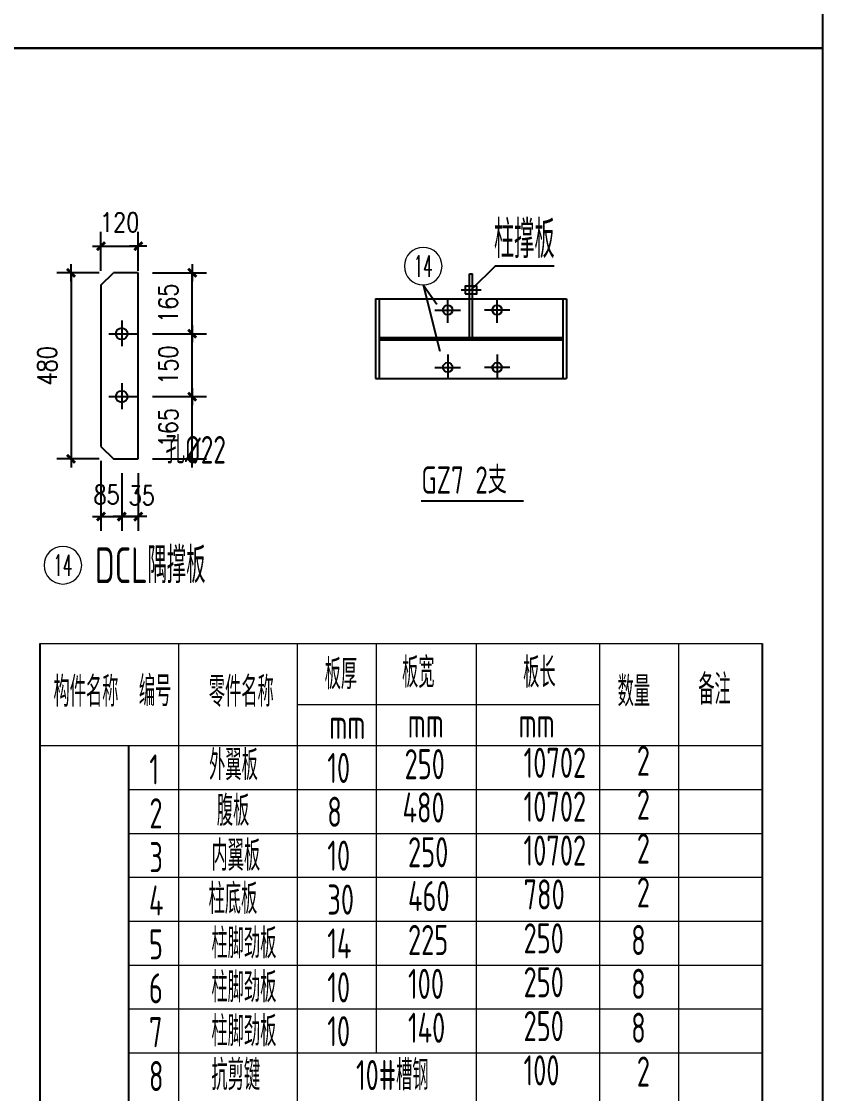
# Model space of a CAD drawing. Header units: millimetres. Extents: x 2451220 to 4527627, y -5186613 to -1639140.
# Drawn here: x 2494944 to 2499972, y -1782604 to -1775874 of the extents above; entities that cross this region are included whole.
import ezdxf
from ezdxf.enums import TextEntityAlignment as Align

# ---------------------------------------------------------------- set-up
doc = ezdxf.new("R2010")
doc.units = ezdxf.units.MM
doc.header["$LTSCALE"] = 1000
doc.header["$PDMODE"] = 34
doc.layers.add('钢架', color=7, linetype='Continuous', lineweight=25)
doc.styles.add('COMPLEX', font='COMPLEX')
doc.styles.add('DIM_FONT', font='simplex.shx', dxfattribs={"width": 0.8, "bigfont": 'hztxt.shx'})
doc.styles.add('hz', font='gbenor.shx', dxfattribs={"width": 0.75, "height": 100, "bigfont": 'gbcbig.shx'})
doc.styles.add('TSSD_Label', font='Tssdeng.shx', dxfattribs={"width": 0.7, "bigfont": 'hztxt.shx'})
doc.dimstyles.new('WGH(2)', dxfattribs={"dimscale": 1.2, "dimtxt": 100, "dimasz": 0.5, "dimexe": 75, "dimexo": 75, "dimgap": 75, "dimtad": 1, "dimdec": 0, "dimlfac": 0.5, "dimzin": 0, "dimdsep": 46, "dimtxsty": 'DIM_FONT', "dimblk1": '_DIMX', "dimblk2": '_DIMX', "dimsah": 1, "dimcen": 0.09, "dimclrd": 3, "dimclre": 3, "dimclrt": 7, "dimadec": 0, "dimazin": 0, "dimtfac": 1, "dimtdec": 0, "dimtix": 1, "dimtmove": 2, "dimatfit": 3, "dimldrblk": '_DIMX', "dimfxl": 1, "dimtolj": 1, "dimtzin": 0, "dimarcsym": 0})

# ---------------------------------------------------------------- blocks, each defined once
blk = doc.blocks.new('轴线标号')
at = {"lineweight": 13}
blk.add_circle((0, 0), 0.5, dxfattribs=at)
at = {"layer": '钢架', "lineweight": 13, "style": 'COMPLEX', "width": 1.041667}
blk.add_attdef('A', text='', height=0.56, dxfattribs=at).set_placement((-0.25, -0.28), (0.25, -0.28), align=Align.FIT)
blk = doc.blocks.new('_DIMX')
blk.add_line((-150, 0), (150, 0))
at = {"const_width": 50}
blk.add_lwpolyline([(-70, -70), (70, 70)], dxfattribs=at)
blk = doc.blocks.new('*D495')
at = {"color": 3, "lineweight": -2}
for p, q in [((2495431.1, -1777452.1), (2495165.5, -1777452.1)), ((2495255.5, -1777452.5), (2495255.5, -1778619.2)), ((2495431.1, -1778619.6), (2495165.5, -1778619.6))]:
    blk.add_line(p, q, dxfattribs=at)
at = {"layer": 'Defpoints', "color": 0}
for p in [(2495521.1, -1777452.1), (2495255.5, -1778619.6), (2495521.1, -1778619.6)]:
    blk.add_point(p, dxfattribs=at)
at = {"color": 3, "lineweight": -2, "xscale": 0.36, "yscale": 0.36, "zscale": 0.36}
for p, rotation in [((2495255.5, -1777452.1), 90), ((2495255.5, -1778619.6), 270)]:
    blk.add_blockref('_DIMX', p, dxfattribs=dict(at, rotation=rotation))
at = {"color": 7, "insert": (2495105.5, -1778035.8), "char_height": 120, "attachment_point": 5, "rotation": 90, "style": 'DIM_FONT'}
blk.add_mtext('\\A1;480', dxfattribs=at)
blk = doc.blocks.new('*D2275')
at = {"color": 3, "lineweight": -2}
for p, q in [((2495443.1, -1777440.1), (2495443.1, -1777195.2)), ((2495677.1, -1777440.1), (2495677.1, -1777195.2)), ((2495442.8, -1777285.2), (2495442.4, -1777285.2)), ((2495443.1, -1777285.2), (2495677.1, -1777285.2)), ((2495677.5, -1777285.2), (2495677.8, -1777285.2))]:
    blk.add_line(p, q, dxfattribs=at)
at = {"layer": 'Defpoints', "color": 0}
for p in [(2495677.1, -1777285.2), (2495443.1, -1777530.1), (2495677.1, -1777530.1)]:
    blk.add_point(p, dxfattribs=at)
at = {"color": 3, "lineweight": -2, "xscale": 0.36, "yscale": 0.36, "zscale": 0.36}
blk.add_blockref('_DIMX', (2495443.1, -1777285.2), dxfattribs=at)
at = {"color": 3, "lineweight": -2, "xscale": 0.36, "yscale": 0.36, "zscale": 0.36, "rotation": 180}
blk.add_blockref('_DIMX', (2495677.1, -1777285.2), dxfattribs=at)
at = {"color": 7, "insert": (2495560.1, -1777135.2), "char_height": 120, "attachment_point": 5, "style": 'DIM_FONT'}
blk.add_mtext('\\A1;120', dxfattribs=at)
blk = doc.blocks.new('*D2276')
at = {"color": 3, "lineweight": -2}
for p, q in [((2495443.1, -1778631.6), (2495443.1, -1779072.5)), ((2495573.1, -1778709.6), (2495573.1, -1779072.5)), ((2495442.8, -1778982.5), (2495442.4, -1778982.5)), ((2495443.1, -1778982.5), (2495573.1, -1778982.5)), ((2495573.5, -1778982.5), (2495573.8, -1778982.5))]:
    blk.add_line(p, q, dxfattribs=at)
at = {"layer": 'Defpoints', "color": 0}
for p in [(2495443.1, -1778541.6), (2495573.1, -1778619.6), (2495573.1, -1778982.5)]:
    blk.add_point(p, dxfattribs=at)
at = {"color": 3, "lineweight": -2, "xscale": 0.36, "yscale": 0.36, "zscale": 0.36}
blk.add_blockref('_DIMX', (2495443.1, -1778982.5), dxfattribs=at)
at = {"color": 3, "lineweight": -2, "xscale": 0.36, "yscale": 0.36, "zscale": 0.36, "rotation": 180}
blk.add_blockref('_DIMX', (2495573.1, -1778982.5), dxfattribs=at)
at = {"color": 7, "insert": (2495478.5, -1778844.7), "char_height": 120, "attachment_point": 5, "style": 'DIM_FONT'}
blk.add_mtext('\\A1;85', dxfattribs=at)
blk = doc.blocks.new('*D496')
at = {"color": 3, "lineweight": -2}
for p, q in [((2495573.1, -1778709.6), (2495573.1, -1779072.5)), ((2495677.1, -1778709.6), (2495677.1, -1779072.5)), ((2495572.8, -1778982.5), (2495572.4, -1778982.5)), ((2495573.1, -1778982.5), (2495677.1, -1778982.5)), ((2495677.5, -1778982.5), (2495677.8, -1778982.5))]:
    blk.add_line(p, q, dxfattribs=at)
at = {"layer": 'Defpoints', "color": 0}
for p in [(2495573.1, -1778619.6), (2495677.1, -1778619.6), (2495677.1, -1778982.5)]:
    blk.add_point(p, dxfattribs=at)
at = {"color": 3, "lineweight": -2, "xscale": 0.36, "yscale": 0.36, "zscale": 0.36}
blk.add_blockref('_DIMX', (2495573.1, -1778982.5), dxfattribs=at)
at = {"color": 3, "lineweight": -2, "xscale": 0.36, "yscale": 0.36, "zscale": 0.36, "rotation": 180}
blk.add_blockref('_DIMX', (2495677.1, -1778982.5), dxfattribs=at)
at = {"color": 7, "insert": (2495698.8, -1778850.2), "char_height": 120, "attachment_point": 5, "style": 'DIM_FONT'}
blk.add_mtext('\\A1;35', dxfattribs=at)
blk = doc.blocks.new('*D2277')
at = {"color": 3, "lineweight": -2}
for p, q in [((2495767.1, -1778229.2), (2496105.5, -1778229.2)), ((2496015.5, -1778228.8), (2496015.5, -1778228.5)), ((2496015.5, -1778619.6), (2496015.5, -1778229.2)), ((2495767.1, -1778619.6), (2496105.5, -1778619.6)), ((2496015.5, -1778619.9), (2496015.5, -1778620.3))]:
    blk.add_line(p, q, dxfattribs=at)
at = {"layer": 'Defpoints', "color": 0}
for p in [(2495677.1, -1778229.2), (2496015.5, -1778229.2), (2495677.1, -1778619.6)]:
    blk.add_point(p, dxfattribs=at)
at = {"color": 3, "lineweight": -2, "xscale": 0.36, "yscale": 0.36, "zscale": 0.36}
for p, rotation in [((2496015.5, -1778229.2), 270), ((2496015.5, -1778619.6), 90)]:
    blk.add_blockref('_DIMX', p, dxfattribs=dict(at, rotation=rotation))
at = {"color": 7, "insert": (2495865.5, -1778424.4), "char_height": 120, "attachment_point": 5, "rotation": 90, "style": 'DIM_FONT'}
blk.add_mtext('\\A1;165', dxfattribs=at)
blk = doc.blocks.new('*D2278')
at = {"color": 3, "lineweight": -2}
for p, q in [((2495767.1, -1777452.1), (2496105.5, -1777452.1)), ((2496015.5, -1777451.7), (2496015.5, -1777451.4)), ((2496015.5, -1777834.4), (2496015.5, -1777452.1)), ((2495767.1, -1777834.4), (2496105.5, -1777834.4)), ((2496015.5, -1777834.8), (2496015.5, -1777835.2))]:
    blk.add_line(p, q, dxfattribs=at)
at = {"layer": 'Defpoints', "color": 0}
for p in [(2495677.1, -1777452.1), (2496015.5, -1777452.1), (2495677.1, -1777834.4)]:
    blk.add_point(p, dxfattribs=at)
at = {"color": 3, "lineweight": -2, "xscale": 0.36, "yscale": 0.36, "zscale": 0.36}
for p, rotation in [((2496015.5, -1777452.1), 270), ((2496015.5, -1777834.4), 90)]:
    blk.add_blockref('_DIMX', p, dxfattribs=dict(at, rotation=rotation))
at = {"color": 7, "insert": (2495865.5, -1777643.3), "char_height": 120, "attachment_point": 5, "rotation": 90, "style": 'DIM_FONT'}
blk.add_mtext('\\A1;165', dxfattribs=at)
blk = doc.blocks.new('*D497')
at = {"color": 3, "lineweight": -2}
for p, q in [((2495767.1, -1777834.4), (2496105.5, -1777834.4)), ((2496015.5, -1777834.1), (2496015.5, -1777833.7)), ((2496015.5, -1778229.2), (2496015.5, -1777834.4)), ((2495767.1, -1778229.2), (2496105.5, -1778229.2)), ((2496015.5, -1778229.5), (2496015.5, -1778229.9))]:
    blk.add_line(p, q, dxfattribs=at)
at = {"layer": 'Defpoints', "color": 0}
for p in [(2495677.1, -1777834.4), (2496015.5, -1777834.4), (2495677.1, -1778229.2)]:
    blk.add_point(p, dxfattribs=at)
at = {"color": 3, "lineweight": -2, "xscale": 0.36, "yscale": 0.36, "zscale": 0.36}
for p, rotation in [((2496015.5, -1777834.4), 270), ((2496015.5, -1778229.2), 90)]:
    blk.add_blockref('_DIMX', p, dxfattribs=dict(at, rotation=rotation))
at = {"color": 7, "insert": (2495865.5, -1778031.8), "char_height": 120, "attachment_point": 5, "rotation": 90, "style": 'DIM_FONT'}
blk.add_mtext('\\A1;150', dxfattribs=at)

msp = doc.modelspace()

# ---------------------------------------------------------------- linework, layer by layer
for p, q in [((2497920.1, -1777408.1), (2497765.7, -1777559.9)), ((2497920.1, -1777408.1), (2498287.5, -1777408.1)), ((2497755.8, -1777857.9), (2497755.8, -1777457.9)), ((2497755.8, -1777457.9), (2497775.8, -1777457.9)), ((2497775.8, -1777857.9), (2497775.8, -1777457.9)), ((2497465.4, -1777528.5), (2497550.3, -1777648.5)), ((2497465.4, -1777528.5), (2497569.6, -1777943.6)), ((2497703, -1777559.9), (2497828.4, -1777559.9)), ((2497165.8, -1777615.9), (2497165.8, -1778115.9)), ((2497165.8, -1777615.9), (2498365.8, -1777615.9)), ((2497189.8, -1777615.9), (2497189.8, -1778115.9)), ((2497619.3, -1777765.9), (2497619.3, -1777615.9)), ((2497929.2, -1777765.9), (2497929.2, -1777615.9)), ((2498341.8, -1777615.9), (2498341.8, -1778115.9)), ((2498365.8, -1777615.9), (2498365.8, -1778115.9)), ((2497539.3, -1777685.9), (2497699.3, -1777685.9)), ((2498009.2, -1777685.9), (2497849.2, -1777685.9)), ((2497189.8, -1777857.9), (2498341.8, -1777857.9)), ((2497189.8, -1777865.9), (2498341.8, -1777865.9)), ((2497189.8, -1777873.9), (2498341.8, -1777873.9)), ((2497619.3, -1777965.9), (2497619.3, -1778115.9)), ((2497929.2, -1777965.9), (2497929.2, -1778115.9)), ((2497539.3, -1778045.9), (2497699.3, -1778045.9)), ((2498009.2, -1778045.9), (2497849.2, -1778045.9)), ((2497165.8, -1778115.9), (2498365.8, -1778115.9)), ((2497452, -1778883.8), (2498094.9, -1778883.8)), ((2499592, -1779778.9), (2499592, -1787826.8))]:
    msp.add_line(p, q)
at = {"color": 0}
for p, q in [((2495443.1, -1777530.1), (2495521.1, -1777452.1)), ((2495677.1, -1777452.1), (2495521.1, -1777452.1)), ((2495677.1, -1778619.6), (2495677.1, -1777452.1)), ((2495443.1, -1777530.1), (2495443.1, -1778541.6)), ((2495573.1, -1777750.6), (2495573.1, -1777913)), ((2495492.1, -1777834.4), (2495677.1, -1777834.4)), ((2495573.1, -1778145.3), (2495573.1, -1778307.7)), ((2495492.1, -1778229.2), (2495677.1, -1778229.2)), ((2495443.1, -1778541.6), (2495521.1, -1778619.6)), ((2495521.1, -1778619.6), (2495677.1, -1778619.6))]:
    msp.add_line(p, q, dxfattribs=at)
at = {"color": 1}
for p, q in [((2495058.8, -1779778.9), (2495058.8, -1787826.8)), ((2495617.8, -1787826.8), (2495617.8, -1780419.7))]:
    msp.add_line(p, q, dxfattribs=at)
for points in [[(2499972, -1776042.3), (2483552.7, -1776042.3), (2483552.7, -1763085.3), (2499972, -1763085.3)], [(2499972, -1788999.2), (2483552.7, -1788999.2), (2483552.7, -1776042.3), (2499972, -1776042.3)], [(2497729, -1777584.3), (2497802.1, -1777584.3), (2497802.1, -1777535.6), (2497729, -1777535.6)]]:
    msp.add_lwpolyline(points, close=True)
for centre in [(2497619.3, -1777685.9), (2497929.2, -1777685.9), (2497619.3, -1778045.9), (2497929.2, -1778045.9)]:
    msp.add_circle(centre, 30)
at = {"color": 0}
for centre in [(2495573.1, -1777834.4), (2495573.1, -1778229.2)]:
    msp.add_circle(centre, 36.4, dxfattribs=at)
at = {"layer": '钢架', "lineweight": 13}
for p, q in [((2495058.8, -1779778.9), (2499592, -1779778.9)), ((2495929.8, -1779778.9), (2495929.8, -1787226.9)), ((2496673.4, -1779778.9), (2496673.4, -1785432.9)), ((2497169.3, -1779778.9), (2497169.3, -1782348)), ((2497798.8, -1779778.9), (2497798.8, -1785710.9)), ((2498572.8, -1779778.9), (2498572.8, -1787226.9)), ((2499068, -1779778.9), (2499068, -1787226.9)), ((2496673.4, -1780162.2), (2498572.8, -1780162.2)), ((2495058.8, -1780419.7), (2499592, -1780419.7)), ((2495617.8, -1780695.1), (2499592, -1780695.1)), ((2495617.8, -1780970.5), (2499592, -1780970.5)), ((2495617.8, -1781246), (2499592, -1781246)), ((2495617.8, -1781246), (2499592, -1781246)), ((2495617.8, -1781521.4), (2499592, -1781521.4)), ((2495617.8, -1781796.8), (2499592, -1781796.8)), ((2495617.8, -1782072.2), (2499592, -1782072.2)), ((2495617.8, -1782347.7), (2499592, -1782347.7))]:
    msp.add_line(p, q, dxfattribs=at)

# ---------------------------------------------------------------- block references
ref = msp.add_blockref('轴线标号', (2497465.4, -1777410.5), dxfattribs=dict(xscale=-236.1316046467982, yscale=236.1316046467982, zscale=236.1316046469508))
ref.add_attrib('A', '14', dxfattribs={"layer": '钢架', "lineweight": 13, "height": 132.23, "style": 'COMPLEX', "width": 0.604839}).set_placement((2497406.4, -1777476.6), (2497524.5, -1777476.6), align=Align.FIT)
ref = msp.add_blockref('轴线标号', (2495204, -1779287.6), dxfattribs=dict(xscale=-236.1316046467982, yscale=236.1316046467982, zscale=236.1316046469508))
ref.add_attrib('A', '14', dxfattribs={"layer": '钢架', "lineweight": 13, "height": 132.23, "style": 'COMPLEX', "width": 0.604839}).set_placement((2495144.9, -1779353.8), (2495263, -1779353.8), align=Align.FIT)

# ---------------------------------------------------------------- texts
at = {"color": 0, "style": 'TSSD_Label', "width": 0.7}
msp.add_text('孔%%C22', height=173.11, dxfattribs=at).set_placement((2496227.4, -1778701.3), align=Align.BOTTOM_RIGHT)
msp.add_text('GZ7 2支', height=170.7, dxfattribs=at).set_placement((2497453.6, -1778838.1))
at = {"layer": '钢架', "lineweight": 13, "insert": (2497909.3, -1777124.5), "char_height": 235.2, "attachment_point": 1, "style": 'hz'}
msp.add_mtext_dynamic_manual_height_columns('柱撑板', width=1506.743, gutter_width=12.5, heights=[336], dxfattribs=at).dxf.set("width", 1476.608)
at = {"layer": '钢架', "lineweight": 13, "attachment_point": 1, "style": 'hz'}
for s, insert, char_height, width in [('  DCL隅撑板', (2495222.5, -1779175.4), 224.64, 920.627), ('板厚', (2496846.8, -1779877.1), 188.86, 774.007), ('板宽', (2497332.6, -1779866.4), 188.86, 774.007), ('板长', (2498092.9, -1779866.4), 188.86, 774.007), ('构件名称', (2495145, -1779986.8), 188.86, 774.007), ('编号', (2495681, -1779983.3), 188.86, 774.007), ('零件名称', (2496119.7, -1779986.8), 188.86, 774.007), ('数量', (2498686.1, -1779985.2), 188.86, 774.007), ('备注', (2499191.8, -1779973.1), 188.86, 774.007), ('mm', (2496875.9, -1780189.7), 188.86, 774.007), ('mm', (2497368.3, -1780180.8), 188.86, 774.007), ('mm', (2498064, -1780180.8), 188.86, 774.007), ('1', (2495747, -1780474.8), 188.9, 774.007), ('外翼板', (2496121.8, -1780447.8), 188.86, 774.007), ('\\pi400,t600;    10', (2496156.5, -1780465.4), 188.863, 1172.138), ('\\pi400,t600;    250', (2496641.3, -1780441.8), 188.863, 1172.138), ('\\pi400,t600;    10702', (2497388.2, -1780433.3), 188.863, 1172.138), ('\\pi400,t600;    2', (2498099.1, -1780420.5), 188.863, 1172.138), ('腹板', (2496170, -1780734.2), 188.86, 774.007), ('\\pi400,t600;    8', (2496156.5, -1780740.9), 188.863, 1172.138), ('\\pi400,t600;    480', (2496628.6, -1780713.9), 188.863, 1172.138), ('\\pi400,t600;    10702', (2497388.2, -1780708.7), 188.863, 1172.138), ('\\pi400,t600;    2', (2498099.1, -1780695.9), 188.863, 1172.138), ('2', (2495747, -1780750.2), 188.9, 774.007), ('内翼板', (2496136.3, -1781016), 188.86, 774.007), ('\\pi400,t600;    250', (2496662.9, -1780994.5), 188.863, 1172.138), ('\\pi400,t600;    10702', (2497388.2, -1780984.2), 188.863, 1172.138), ('\\pi400,t600;    2', (2498099.1, -1780971.4), 188.863, 1172.138), ('3', (2495747, -1781025.6), 188.9, 774.007), ('\\pi400,t600;    10', (2496156.5, -1781016.3), 188.863, 1172.138), ('柱底板', (2496118.3, -1781287.3), 188.86, 774.007), ('\\pi400,t600;    460', (2496662.9, -1781269.9), 188.863, 1172.138), ('\\pi400,t600;    780', (2497388.2, -1781259.6), 188.863, 1172.138), ('\\pi400,t600;    2', (2498099.1, -1781246.8), 188.863, 1172.138), ('4', (2495744.3, -1781297.7), 188.9, 774.007), ('\\pi400,t600;    30', (2496156.5, -1781291.7), 188.863, 1172.138), ('柱脚劲板', (2496136.3, -1781566.8), 188.86, 774.007), ('\\pi400,t600;    225', (2496662.9, -1781545.3), 188.863, 1172.138), ('\\pi400,t600;    250', (2497388.2, -1781535), 188.863, 1172.138), ('\\pi400,t600;   8', (2498140.5, -1781545.3), 188.863, 1172.138), ('5', (2495744.3, -1781573.1), 188.9, 774.007), ('\\pi400,t600;    14', (2496156.5, -1781567.1), 188.863, 1172.138), ('\\pi400,t600;    100', (2496662.9, -1781820.7), 188.863, 1172.138), ('\\pi400,t600;    250', (2497388.2, -1781810.4), 188.863, 1172.138), ('\\pi400,t600;   8', (2498140.5, -1781820.7), 188.863, 1172.138), ('6', (2495744.3, -1781848.5), 188.9, 774.007), ('柱脚劲板', (2496136.3, -1781842.3), 188.86, 774.007), ('\\pi400,t600;    10', (2496156.5, -1781842.6), 188.863, 1172.138), ('\\pi400,t600;    250', (2497388.2, -1782085.9), 188.863, 1172.138), ('7', (2495744.3, -1782123.9), 188.9, 774.007), ('柱脚劲板', (2496136.3, -1782117.7), 188.86, 774.007), ('\\pi400,t600;    10', (2496156.5, -1782118), 188.863, 1172.138), ('\\pi400,t600;    140', (2496662.9, -1782096.2), 188.863, 1172.138), ('\\pi400,t600;   8', (2498140.5, -1782096.1), 188.863, 1172.138), ('8', (2495744.3, -1782399.4), 188.9, 774.007), ('抗剪键', (2496136.3, -1782393.1), 188.86, 774.007), ('\\pi400,t600;    10#槽钢', (2496336.5, -1782393.4), 188.863, 1172.138), ('\\pi400,t600;    100', (2497388.2, -1782363.9), 188.863, 1172.138), ('\\pi400,t600;    2', (2498099.1, -1782371.1), 188.863, 1172.138)]:
    msp.add_mtext(s, dxfattribs=dict(at, insert=insert, char_height=char_height, width=width))

# ---------------------------------------------------------------- dimensions: what is measured, and where the dimension line sits
at = {"color": 0}
dim = msp.add_linear_dim(base=(2495677.1, -1777285.2), p1=(2495443.1, -1777530.1), p2=(2495677.1, -1777530.1), text='120', dimstyle='WGH(2)', override={"dimasz": 0.3}, dxfattribs=at)
dim.commit()
dim.dimension.update_dxf_attribs({"geometry": '*D2275', "text_midpoint": (2495560.1, -1777135.2)})
for base, p1, p2, text, override, picture, middle in [((2495255.5, -1778619.6), (2495521.1, -1777452.1), (2495521.1, -1778619.6), '480', {"dimtxt": 100, "dimasz": 0.3}, '*D495', (2495105.5, -1778035.8)), ((2496015.5, -1777452.1), (2495677.1, -1777834.4), (2495677.1, -1777452.1), '165', {"dimasz": 0.3}, '*D2278', (2495865.5, -1777643.3)), ((2496015.5, -1777834.4), (2495677.1, -1778229.2), (2495677.1, -1777834.4), '150', {"dimasz": 0.3}, '*D497', (2495865.5, -1778031.8)), ((2496015.5, -1778229.2), (2495677.1, -1778619.6), (2495677.1, -1778229.2), '165', {"dimasz": 0.3}, '*D2277', (2495865.5, -1778424.4))]:
    dim = msp.add_linear_dim(base=base, p1=p1, p2=p2, angle=90, text=text, dimstyle='WGH(2)', override=override, dxfattribs=at)
    dim.commit()
    dim.dimension.update_dxf_attribs({"geometry": picture, "text_midpoint": middle})
for base, p1, p2, text, picture, middle in [((2495573.1, -1778982.5), (2495443.1, -1778541.6), (2495573.1, -1778619.6), '85', '*D2276', (2495478.5, -1778844.7)), ((2495677.1, -1778982.5), (2495573.1, -1778619.6), (2495677.1, -1778619.6), '35', '*D496', (2495698.8, -1778850.2))]:
    dim = msp.add_linear_dim(base=base, p1=p1, p2=p2, text=text, dimstyle='WGH(2)', override={"dimasz": 0.3}, dxfattribs=at)
    dim.commit()
    dim.dimension.update_dxf_attribs({"geometry": picture, "text_midpoint": middle, "dimtype": 160})

doc.saveas('drawing.dxf')
